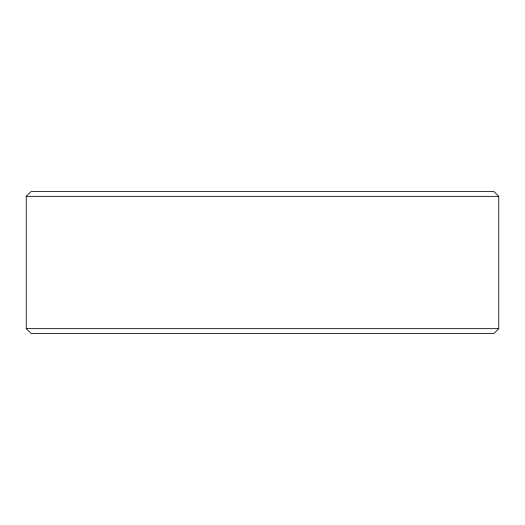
<?xml version="1.0" encoding="UTF-8"?>
<svg xmlns="http://www.w3.org/2000/svg" width="525" height="525" viewBox="0 0 525 525"><rect width="100%" height="100%" fill="white"/><g stroke="black" fill="none" stroke-linecap="round" stroke-linejoin="round"><path stroke-width="0.79" d="M26.25 196.35L30.975 191.625L494.025 191.625L498.75 196.35L498.75 328.65L494.025 333.375L30.975 333.375L26.25 328.65L26.25 196.35L498.75 196.35M26.25 328.65L498.75 328.65"/></g></svg>
